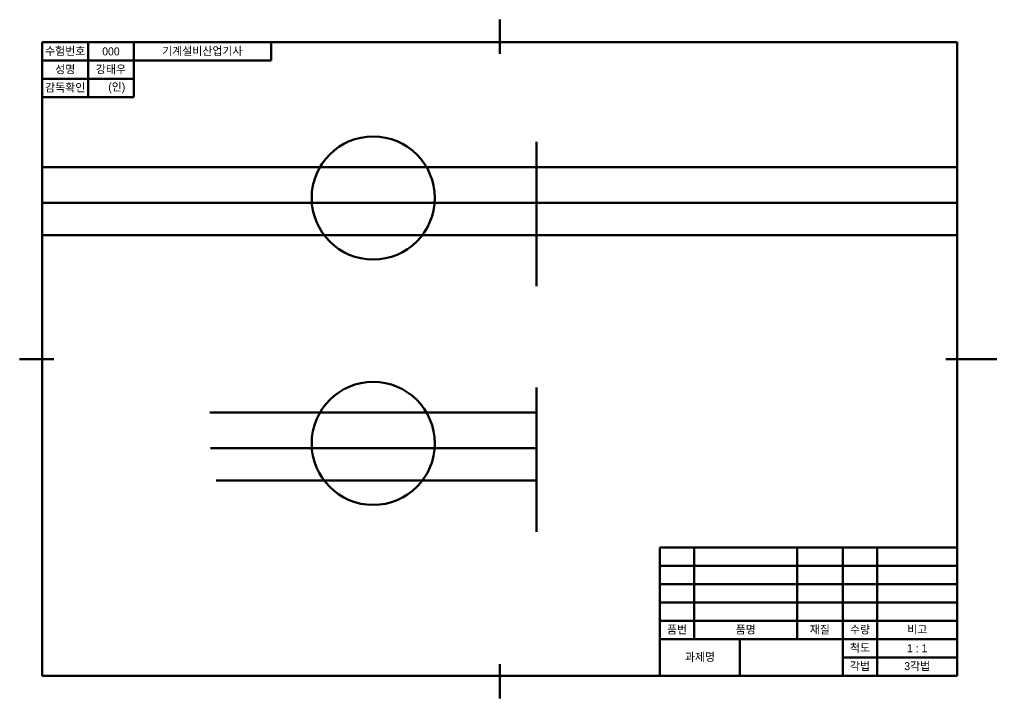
# Model space of a CAD drawing. Header units: millimetres. Extents: x 0 to 2520, y 0 to 297.
# Drawn here: x 0 to 425, y 0 to 297 of the extents above; entities that cross this region are included whole.
import ezdxf

# ---------------------------------------------------------------- set-up
doc = ezdxf.new("R2010")
doc.units = ezdxf.units.MM
doc.header["$LTSCALE"] = 0.1
for name, color, linetype, lineweight in [('1.윤곽선', 5, 'Continuous', 70), ('2.외형선', 3, 'Continuous', 50), ('4.일반주서', 2, 'Continuous', 35)]:
    doc.layers.add(name, color=color, linetype=linetype, lineweight=lineweight)
doc.styles.add('굴림', font='')
doc.styles.get('굴림').set_extended_font_data('Gulim')

msp = doc.modelspace()

# ---------------------------------------------------------------- linework, layer by layer
at = {"layer": '1.윤곽선'}
for p, q in [((210, 297), (210, 282)), ((410, 287), (10, 287)), ((10, 287), (10, 10)), ((50, 287), (50, 263)), ((110, 287), (110, 279)), ((410, 10), (410, 287)), ((110, 279), (50, 279)), ((50, 263), (10, 263)), ((0, 148.5), (15, 148.5)), ((420, 148.5), (405, 148.5)), ((420, 148.5), (435, 148.5)), ((280, 66), (410, 66)), ((280, 10), (280, 66)), ((210, 0), (210, 15)), ((10, 10), (410, 10))]:
    msp.add_line(p, q, dxfattribs=at)
at = {"layer": '2.외형선'}
for p, q in [((30, 287), (30, 263)), ((30, 279), (10, 279)), ((30, 279), (50, 279)), ((50, 271), (10, 271)), ((226.105, 243.401), (226.105, 180.288)), ((10, 232.365), (410, 232.365)), ((10, 216.845), (410, 216.845)), ((10, 202.705), (410, 202.705)), ((226.105, 136.071), (226.105, 72.958)), ((83.242, 125.035), (226.105, 125.035)), ((83.587, 109.515), (226.105, 109.515)), ((86.002, 95.375), (226.105, 95.375)), ((295, 26), (295, 66)), ((340, 26), (340, 66)), ((360, 10), (360, 66)), ((375, 10), (375, 66)), ((280, 58), (410, 58)), ((280, 50), (410, 50)), ((280, 42), (410, 42)), ((280, 34), (410, 34)), ((280, 26), (410, 26)), ((315, 10), (315, 26)), ((358.76, 18), (358.833, 18)), ((360, 18), (410, 18))]:
    msp.add_line(p, q, dxfattribs=at)
for centre in [(154.674, 218.914), (154.674, 111.585)]:
    msp.add_circle(centre, 26.916, dxfattribs=at)

# ---------------------------------------------------------------- texts
at = {"layer": '4.일반주서', "char_height": 3.5, "attachment_point": 5, "style": '굴림'}
for s, insert, width in [('수험번호', (20, 283), 20), ('000', (40, 283), 20), ('기계설비산업기사', (79.963, 283), 60.07361), ('성명', (20, 275), 20), ('강태우', (40, 275), 20), ('감독확인', (20, 267), 20), ('    (인)', (40, 267), 20), ('품번', (287.5, 30), 15), ('품명', (317.5, 30), 45), ('재질', (349.926, 30), 19.8528), ('수량', (367.5, 30), 15), ('비고', (392.5, 30), 35), ('척도', (367.5, 22), 15), ('1 : 1', (392.5, 22), 35), ('과제명', (297.5, 18), 35), ('각법', (367.463, 14), 15.0736), ('3각법', (392.5, 14), 35)]:
    msp.add_mtext(s, dxfattribs=dict(at, insert=insert, width=width))

doc.saveas('drawing.dxf')
